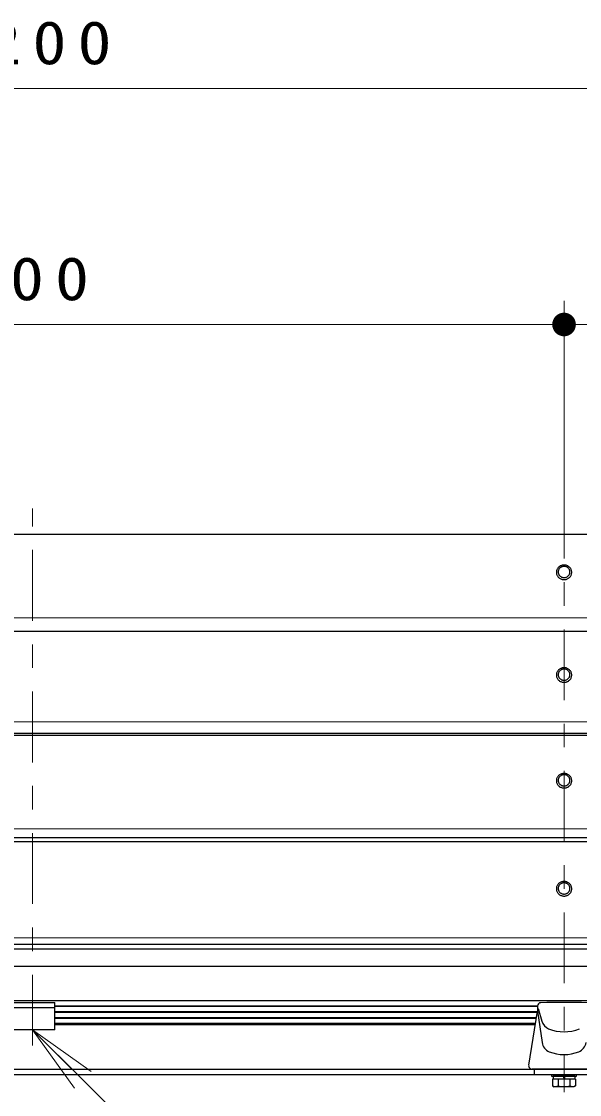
# Model space of a CAD drawing. Units: millimetres on the paper, scale 1:20. Extents: x -385 to 0, y 0 to 267.
# Drawn here: x -258.89 to -235.27, y 132.07 to 177.55 of the extents above; entities that cross this region are included whole.
import ezdxf

# ---------------------------------------------------------------- set-up
doc = ezdxf.new("R2010")
doc.units = ezdxf.units.MM
doc.linetypes.add('USER2', pattern=[6, 3, -1, 1, -1])
doc.layers.add('1_20', color=7, linetype='Continuous', lineweight=25)
doc.styles.add('ＭＳ ゴシック', font='')
doc.styles.get('ＭＳ ゴシック').set_extended_font_data('MS Gothic')

# ---------------------------------------------------------------- blocks, each defined once
blk = doc.blocks.new('filled_dot')
at = {"color": 0, "linetype": 'Continuous', "lineweight": -2, "const_width": 1.25}
blk.add_lwpolyline([(-0.625, 0, 1), (0.625, 0, 1)], format="xyb", close=True, dxfattribs=at)

msp = doc.modelspace()

# ---------------------------------------------------------------- linework, layer by layer
at = {"layer": '1_20', "lineweight": 13}
for p, q in [((-288.425, 174.703), (-228.425, 174.703)), ((-235.925, 157.153), (-235.925, 165.703)), ((-280.925, 164.703), (-235.925, 164.703)), ((-235.925, 164.703), (-228.425, 164.703)), ((-228.425, 152.272), (-288.425, 152.272)), ((-228.425, 147.856), (-288.425, 147.856)), ((-228.425, 143.325), (-288.425, 143.325)), ((-228.425, 138.706), (-288.425, 138.706)), ((-237.05, 135.792), (-257.475, 135.792)), ((-237.05, 135.543), (-257.475, 135.543)), ((-237.099, 135.295), (-257.475, 135.295)), ((-256.653, 132.331), (-258.425, 134.803)), ((-258.425, 134.803), (-255.947, 133.04)), ((-258.425, 134.803), (-256.3, 132.686))]:
    msp.add_line(p, q, dxfattribs=at)
at = {"layer": '1_20', "linetype": 'USER2', "lineweight": 13}
for p, q in [((-235.925, 157.783), (-235.925, 132.21)), ((-258.425, 134.146), (-258.425, 156.909))]:
    msp.add_line(p, q, dxfattribs=at)
at = {"layer": '1_20'}
for p, q in [((-228.675, 155.8), (-288.175, 155.8)), ((-228.425, 151.694), (-288.425, 151.694)), ((-228.425, 147.374), (-288.425, 147.374)), ((-228.425, 147.29), (-288.425, 147.29)), ((-228.425, 142.945), (-288.425, 142.945)), ((-228.425, 142.777), (-288.425, 142.777)), ((-228.425, 138.429), (-288.425, 138.429)), ((-228.425, 138.222), (-288.425, 138.222)), ((-228.425, 137.487), (-288.425, 137.487)), ((-228.425, 136.04), (-288.425, 136.04)), ((-259.375, 135.974), (-257.475, 135.974)), ((-259.375, 135.749), (-257.475, 135.749)), ((-257.475, 134.803), (-257.475, 135.974)), ((-237.05, 135.818), (-257.475, 135.818)), ((-237.05, 135.569), (-257.475, 135.569)), ((-237.095, 135.321), (-257.475, 135.321)), ((-257.475, 134.803), (-259.375, 134.803)), ((-237.135, 135.072), (-257.475, 135.072)), ((-237.143, 135.028), (-257.475, 135.028)), ((-236.45, 132.915), (-235.4, 132.915)), ((-236.45, 132.915), (-236.45, 132.84)), ((-236.45, 132.84), (-235.4, 132.84)), ((-236.385, 132.84), (-236.385, 132.715)), ((-235.465, 132.84), (-236.385, 132.84)), ((-235.958, 132.84), (-235.925, 132.715)), ((-235.925, 132.84), (-235.891, 132.715)), ((-235.465, 132.84), (-235.465, 132.715)), ((-235.4, 132.84), (-235.4, 132.915)), ((-235.465, 132.715), (-236.385, 132.715))]:
    msp.add_line(p, q, dxfattribs=at)
at = {"layer": '1_20', "color": 190}
for p, q in [((-237.423, 133.314), (-237.05, 135.596)), ((-237.05, 135.81), (-237.05, 135.596)), ((-237.05, 135.596), (-236.856, 134.271)), ((-237.022, 135.71), (-236.86, 135.173)), ((-234.575, 133.14), (-237.275, 133.14))]:
    msp.add_line(p, q, dxfattribs=at)
at = {"layer": '1_20', "color": 4, "linetype": 'USER2', "lineweight": 13}
msp.add_line((-235.925, 133.515), (-235.925, 132.174), dxfattribs=at)
at = {"layer": '1_20', "color": 4}
for p, q in [((-282.4, 133.14), (-234.45, 133.14)), ((-282.175, 132.915), (-234.675, 132.915)), ((-237.175, 132.915), (-237.175, 133.14))]:
    msp.add_line(p, q, dxfattribs=at)
at = {"layer": '1_20', "color": 131}
for p, q in [((-236.416, 132.715), (-236.416, 132.44)), ((-235.434, 132.715), (-236.416, 132.715)), ((-236.416, 132.44), (-236.337, 132.395)), ((-235.512, 132.395), (-236.337, 132.395)), ((-236.17, 132.715), (-236.17, 132.44)), ((-235.679, 132.715), (-235.679, 132.44)), ((-235.434, 132.44), (-235.512, 132.395)), ((-235.434, 132.715), (-235.434, 132.44))]:
    msp.add_line(p, q, dxfattribs=at)
at = {"layer": '1_20', "color": 4}
for points in [[(-236.25, 154.2), (-236.249, 154.173), (-236.245, 154.146), (-236.239, 154.12), (-236.23, 154.094), (-236.219, 154.069), (-236.206, 154.045), (-236.191, 154.023), (-236.174, 154.001), (-236.155, 153.981), (-236.134, 153.963), (-236.111, 153.947), (-236.087, 153.932), (-236.062, 153.92), (-236.036, 153.909), (-236.009, 153.901), (-235.981, 153.895), (-235.953, 153.892), (-235.925, 153.891), (-235.896, 153.892), (-235.868, 153.895), (-235.841, 153.901), (-235.814, 153.909), (-235.787, 153.92), (-235.762, 153.932), (-235.738, 153.947), (-235.716, 153.963), (-235.695, 153.981), (-235.676, 154.001), (-235.659, 154.023), (-235.643, 154.045), (-235.63, 154.069), (-235.619, 154.094), (-235.611, 154.12), (-235.605, 154.146), (-235.601, 154.173), (-235.6, 154.2), (-235.601, 154.227), (-235.605, 154.254), (-235.611, 154.28), (-235.619, 154.306), (-235.63, 154.33), (-235.643, 154.354), (-235.659, 154.377), (-235.676, 154.399), (-235.695, 154.418), (-235.716, 154.437), (-235.738, 154.453), (-235.762, 154.468), (-235.787, 154.48), (-235.814, 154.49), (-235.841, 154.498), (-235.868, 154.504), (-235.896, 154.508), (-235.925, 154.509), (-235.953, 154.508), (-235.981, 154.504), (-236.009, 154.498), (-236.036, 154.49), (-236.062, 154.48), (-236.087, 154.468), (-236.111, 154.453), (-236.134, 154.437), (-236.155, 154.418), (-236.174, 154.399), (-236.191, 154.377), (-236.206, 154.354), (-236.219, 154.33), (-236.23, 154.306), (-236.239, 154.28), (-236.245, 154.254), (-236.249, 154.227)], [(-236.175, 154.215), (-236.174, 154.195), (-236.171, 154.174), (-236.166, 154.154), (-236.16, 154.134), (-236.151, 154.115), (-236.141, 154.096), (-236.13, 154.079), (-236.116, 154.062), (-236.102, 154.047), (-236.085, 154.033), (-236.068, 154.021), (-236.05, 154.009), (-236.03, 154), (-236.01, 153.992), (-235.989, 153.986), (-235.968, 153.981), (-235.947, 153.978), (-235.925, 153.978), (-235.903, 153.978), (-235.881, 153.981), (-235.86, 153.986), (-235.839, 153.992), (-235.819, 154), (-235.8, 154.009), (-235.781, 154.021), (-235.764, 154.033), (-235.748, 154.047), (-235.733, 154.062), (-235.72, 154.079), (-235.708, 154.096), (-235.698, 154.115), (-235.69, 154.134), (-235.683, 154.154), (-235.679, 154.174), (-235.676, 154.195), (-235.675, 154.215), (-235.676, 154.236), (-235.679, 154.257), (-235.683, 154.277), (-235.69, 154.297), (-235.698, 154.316), (-235.708, 154.334), (-235.72, 154.352), (-235.733, 154.368), (-235.748, 154.383), (-235.764, 154.397), (-235.781, 154.41), (-235.8, 154.421), (-235.819, 154.431), (-235.839, 154.439), (-235.86, 154.445), (-235.881, 154.449), (-235.903, 154.452), (-235.925, 154.453), (-235.947, 154.452), (-235.968, 154.449), (-235.989, 154.445), (-236.01, 154.439), (-236.03, 154.431), (-236.05, 154.421), (-236.068, 154.41), (-236.085, 154.397), (-236.102, 154.383), (-236.116, 154.368), (-236.13, 154.352), (-236.141, 154.334), (-236.151, 154.316), (-236.16, 154.297), (-236.166, 154.277), (-236.171, 154.257), (-236.174, 154.236)], [(-236.25, 149.847), (-236.249, 149.82), (-236.245, 149.793), (-236.239, 149.767), (-236.23, 149.741), (-236.219, 149.716), (-236.206, 149.692), (-236.191, 149.669), (-236.174, 149.648), (-236.155, 149.628), (-236.134, 149.61), (-236.111, 149.593), (-236.087, 149.579), (-236.062, 149.567), (-236.036, 149.556), (-236.009, 149.548), (-235.981, 149.542), (-235.953, 149.539), (-235.925, 149.538), (-235.896, 149.539), (-235.868, 149.542), (-235.841, 149.548), (-235.814, 149.556), (-235.787, 149.567), (-235.762, 149.579), (-235.738, 149.593), (-235.716, 149.61), (-235.695, 149.628), (-235.676, 149.648), (-235.659, 149.669), (-235.643, 149.692), (-235.63, 149.716), (-235.619, 149.741), (-235.611, 149.767), (-235.605, 149.793), (-235.601, 149.82), (-235.6, 149.847), (-235.601, 149.874), (-235.605, 149.9), (-235.611, 149.927), (-235.619, 149.952), (-235.63, 149.977), (-235.643, 150.001), (-235.659, 150.024), (-235.676, 150.045), (-235.695, 150.065), (-235.716, 150.083), (-235.738, 150.1), (-235.762, 150.114), (-235.787, 150.127), (-235.814, 150.137), (-235.841, 150.145), (-235.868, 150.151), (-235.896, 150.155), (-235.925, 150.156), (-235.953, 150.155), (-235.981, 150.151), (-236.009, 150.145), (-236.036, 150.137), (-236.062, 150.127), (-236.087, 150.114), (-236.111, 150.1), (-236.134, 150.083), (-236.155, 150.065), (-236.174, 150.045), (-236.191, 150.024), (-236.206, 150.001), (-236.219, 149.977), (-236.23, 149.952), (-236.239, 149.927), (-236.245, 149.9), (-236.249, 149.874)], [(-236.175, 149.862), (-236.174, 149.841), (-236.171, 149.821), (-236.166, 149.801), (-236.16, 149.781), (-236.151, 149.762), (-236.141, 149.743), (-236.13, 149.726), (-236.116, 149.709), (-236.102, 149.694), (-236.085, 149.68), (-236.068, 149.667), (-236.05, 149.656), (-236.03, 149.647), (-236.01, 149.639), (-235.989, 149.632), (-235.968, 149.628), (-235.947, 149.625), (-235.925, 149.624), (-235.903, 149.625), (-235.881, 149.628), (-235.86, 149.632), (-235.839, 149.639), (-235.819, 149.647), (-235.8, 149.656), (-235.781, 149.667), (-235.764, 149.68), (-235.748, 149.694), (-235.733, 149.709), (-235.72, 149.726), (-235.708, 149.743), (-235.698, 149.762), (-235.69, 149.781), (-235.683, 149.801), (-235.679, 149.821), (-235.676, 149.841), (-235.675, 149.862), (-235.676, 149.883), (-235.679, 149.903), (-235.683, 149.924), (-235.69, 149.943), (-235.698, 149.963), (-235.708, 149.981), (-235.72, 149.999), (-235.733, 150.015), (-235.748, 150.03), (-235.764, 150.044), (-235.781, 150.057), (-235.8, 150.068), (-235.819, 150.078), (-235.839, 150.086), (-235.86, 150.092), (-235.881, 150.096), (-235.903, 150.099), (-235.925, 150.1), (-235.947, 150.099), (-235.968, 150.096), (-235.989, 150.092), (-236.01, 150.086), (-236.03, 150.078), (-236.05, 150.068), (-236.068, 150.057), (-236.085, 150.044), (-236.102, 150.03), (-236.116, 150.015), (-236.13, 149.999), (-236.141, 149.981), (-236.151, 149.963), (-236.16, 149.943), (-236.166, 149.924), (-236.171, 149.903), (-236.174, 149.883)], [(-236.25, 145.367), (-236.249, 145.34), (-236.245, 145.313), (-236.239, 145.287), (-236.23, 145.261), (-236.219, 145.236), (-236.206, 145.212), (-236.191, 145.189), (-236.174, 145.168), (-236.155, 145.148), (-236.134, 145.13), (-236.111, 145.114), (-236.087, 145.099), (-236.062, 145.087), (-236.036, 145.076), (-236.009, 145.068), (-235.981, 145.062), (-235.953, 145.059), (-235.925, 145.058), (-235.896, 145.059), (-235.868, 145.062), (-235.841, 145.068), (-235.814, 145.076), (-235.787, 145.087), (-235.762, 145.099), (-235.738, 145.114), (-235.716, 145.13), (-235.695, 145.148), (-235.676, 145.168), (-235.659, 145.189), (-235.643, 145.212), (-235.63, 145.236), (-235.619, 145.261), (-235.611, 145.287), (-235.605, 145.313), (-235.601, 145.34), (-235.6, 145.367), (-235.601, 145.394), (-235.605, 145.42), (-235.611, 145.447), (-235.619, 145.472), (-235.63, 145.497), (-235.643, 145.521), (-235.659, 145.544), (-235.676, 145.565), (-235.695, 145.585), (-235.716, 145.604), (-235.738, 145.62), (-235.762, 145.634), (-235.787, 145.647), (-235.814, 145.657), (-235.841, 145.665), (-235.868, 145.671), (-235.896, 145.675), (-235.925, 145.676), (-235.953, 145.675), (-235.981, 145.671), (-236.009, 145.665), (-236.036, 145.657), (-236.062, 145.647), (-236.087, 145.634), (-236.111, 145.62), (-236.134, 145.604), (-236.155, 145.585), (-236.174, 145.565), (-236.191, 145.544), (-236.206, 145.521), (-236.219, 145.497), (-236.23, 145.472), (-236.239, 145.447), (-236.245, 145.42), (-236.249, 145.394)], [(-236.175, 145.382), (-236.174, 145.361), (-236.171, 145.341), (-236.166, 145.321), (-236.16, 145.301), (-236.151, 145.282), (-236.141, 145.263), (-236.13, 145.246), (-236.116, 145.229), (-236.102, 145.214), (-236.085, 145.2), (-236.068, 145.187), (-236.05, 145.176), (-236.03, 145.167), (-236.01, 145.159), (-235.989, 145.153), (-235.968, 145.148), (-235.947, 145.145), (-235.925, 145.144), (-235.903, 145.145), (-235.881, 145.148), (-235.86, 145.153), (-235.839, 145.159), (-235.819, 145.167), (-235.8, 145.176), (-235.781, 145.187), (-235.764, 145.2), (-235.748, 145.214), (-235.733, 145.229), (-235.72, 145.246), (-235.708, 145.263), (-235.698, 145.282), (-235.69, 145.301), (-235.683, 145.321), (-235.679, 145.341), (-235.676, 145.361), (-235.675, 145.382), (-235.676, 145.403), (-235.679, 145.424), (-235.683, 145.444), (-235.69, 145.464), (-235.698, 145.483), (-235.708, 145.501), (-235.72, 145.519), (-235.733, 145.535), (-235.748, 145.55), (-235.764, 145.564), (-235.781, 145.577), (-235.8, 145.588), (-235.819, 145.598), (-235.839, 145.606), (-235.86, 145.612), (-235.881, 145.616), (-235.903, 145.619), (-235.925, 145.62), (-235.947, 145.619), (-235.968, 145.616), (-235.989, 145.612), (-236.01, 145.606), (-236.03, 145.598), (-236.05, 145.588), (-236.068, 145.577), (-236.085, 145.564), (-236.102, 145.55), (-236.116, 145.535), (-236.13, 145.519), (-236.141, 145.501), (-236.151, 145.483), (-236.16, 145.464), (-236.166, 145.444), (-236.171, 145.424), (-236.174, 145.403)], [(-236.25, 140.786), (-236.249, 140.76), (-236.245, 140.733), (-236.239, 140.706), (-236.23, 140.681), (-236.219, 140.656), (-236.206, 140.632), (-236.191, 140.609), (-236.174, 140.588), (-236.155, 140.568), (-236.134, 140.55), (-236.111, 140.533), (-236.087, 140.519), (-236.062, 140.506), (-236.036, 140.496), (-236.009, 140.488), (-235.981, 140.482), (-235.953, 140.479), (-235.925, 140.477), (-235.896, 140.479), (-235.868, 140.482), (-235.841, 140.488), (-235.814, 140.496), (-235.787, 140.506), (-235.762, 140.519), (-235.738, 140.533), (-235.716, 140.55), (-235.695, 140.568), (-235.676, 140.588), (-235.659, 140.609), (-235.643, 140.632), (-235.63, 140.656), (-235.619, 140.681), (-235.611, 140.706), (-235.605, 140.733), (-235.601, 140.76), (-235.6, 140.786), (-235.601, 140.813), (-235.605, 140.84), (-235.611, 140.866), (-235.619, 140.892), (-235.63, 140.917), (-235.643, 140.941), (-235.659, 140.964), (-235.676, 140.985), (-235.695, 141.005), (-235.716, 141.023), (-235.738, 141.04), (-235.762, 141.054), (-235.787, 141.067), (-235.814, 141.077), (-235.841, 141.085), (-235.868, 141.091), (-235.896, 141.094), (-235.925, 141.096), (-235.953, 141.094), (-235.981, 141.091), (-236.009, 141.085), (-236.036, 141.077), (-236.062, 141.067), (-236.087, 141.054), (-236.111, 141.04), (-236.134, 141.023), (-236.155, 141.005), (-236.174, 140.985), (-236.191, 140.964), (-236.206, 140.941), (-236.219, 140.917), (-236.23, 140.892), (-236.239, 140.866), (-236.245, 140.84), (-236.249, 140.813)], [(-236.175, 140.802), (-236.174, 140.781), (-236.171, 140.761), (-236.166, 140.74), (-236.16, 140.721), (-236.151, 140.701), (-236.141, 140.683), (-236.13, 140.666), (-236.116, 140.649), (-236.102, 140.634), (-236.085, 140.62), (-236.068, 140.607), (-236.05, 140.596), (-236.03, 140.586), (-236.01, 140.579), (-235.989, 140.572), (-235.968, 140.568), (-235.947, 140.565), (-235.925, 140.564), (-235.903, 140.565), (-235.881, 140.568), (-235.86, 140.572), (-235.839, 140.579), (-235.819, 140.586), (-235.8, 140.596), (-235.781, 140.607), (-235.764, 140.62), (-235.748, 140.634), (-235.733, 140.649), (-235.72, 140.666), (-235.708, 140.683), (-235.698, 140.701), (-235.69, 140.721), (-235.683, 140.74), (-235.679, 140.761), (-235.676, 140.781), (-235.675, 140.802), (-235.676, 140.823), (-235.679, 140.843), (-235.683, 140.863), (-235.69, 140.883), (-235.698, 140.902), (-235.708, 140.921), (-235.72, 140.938), (-235.733, 140.955), (-235.748, 140.97), (-235.764, 140.984), (-235.781, 140.997), (-235.8, 141.008), (-235.819, 141.017), (-235.839, 141.025), (-235.86, 141.032), (-235.881, 141.036), (-235.903, 141.039), (-235.925, 141.04), (-235.947, 141.039), (-235.968, 141.036), (-235.989, 141.032), (-236.01, 141.025), (-236.03, 141.017), (-236.05, 141.008), (-236.068, 140.997), (-236.085, 140.984), (-236.102, 140.97), (-236.116, 140.955), (-236.13, 140.938), (-236.141, 140.921), (-236.151, 140.902), (-236.16, 140.883), (-236.166, 140.863), (-236.171, 140.843), (-236.174, 140.823)]]:
    msp.add_lwpolyline(points, close=True, dxfattribs=at)
at = {"layer": '1_20', "lineweight": 13}
msp.add_lwpolyline([(-258.425, 134.803), (-231.741, 108.211), (-192.184, 108.211)], dxfattribs=at)
at = {"layer": '1_20', "color": 190}
for centre, radius, start, end in [((-236.9, 135.81), 0.15, 91.6239, 180), ((-235.925, 101.418), 34.556, 88.3761, 91.6239), ((-236.381, 135.318), 0.5, 196.8037, 246.742), ((-235.925, 136.38), 1.656, 246.742, 293.258), ((-236.361, 134.344), 0.5, 188.3361, 247.8333), ((-235.489, 134.344), 0.5, 292.1667, 351.6639), ((-235.925, 135.415), 1.656, 247.8333, 292.1667), ((-237.275, 133.29), 0.15, 170.7133, 270)]:
    msp.add_arc(centre, radius, start, end, dxfattribs=at)
at = {"layer": '1_20', "color": 131}
for centre, radius, start, end in [((-236.293, 132.653), 0.245, 240, 300), ((-235.925, 133.084), 0.689, 249.136, 290.864), ((-235.557, 132.653), 0.245, 240, 300)]:
    msp.add_arc(centre, radius, start, end, dxfattribs=at)

# ---------------------------------------------------------------- block references
at = {"layer": '1_20', "lineweight": 13, "xscale": 0.4, "yscale": 0.4, "rotation": 180}
msp.add_blockref('filled_dot', (-235.925, 164.703), dxfattribs=at)
at = {"layer": '1_20', "lineweight": 13, "xscale": 0.4, "yscale": 0.4}
msp.add_blockref('filled_dot', (-235.925, 164.703), dxfattribs=at)

# ---------------------------------------------------------------- texts
at = {"layer": '1_20', "char_height": 1.833, "attachment_point": 8, "style": 'ＭＳ ゴシック'}
for s, insert in [('\\T1.33;\\W1.15;1200', (-258.425, 175.703)), ('\\T1.33;\\W1.15;900', (-258.425, 165.703))]:
    msp.add_mtext(s, dxfattribs=dict(at, insert=insert))

doc.saveas('drawing.dxf')
